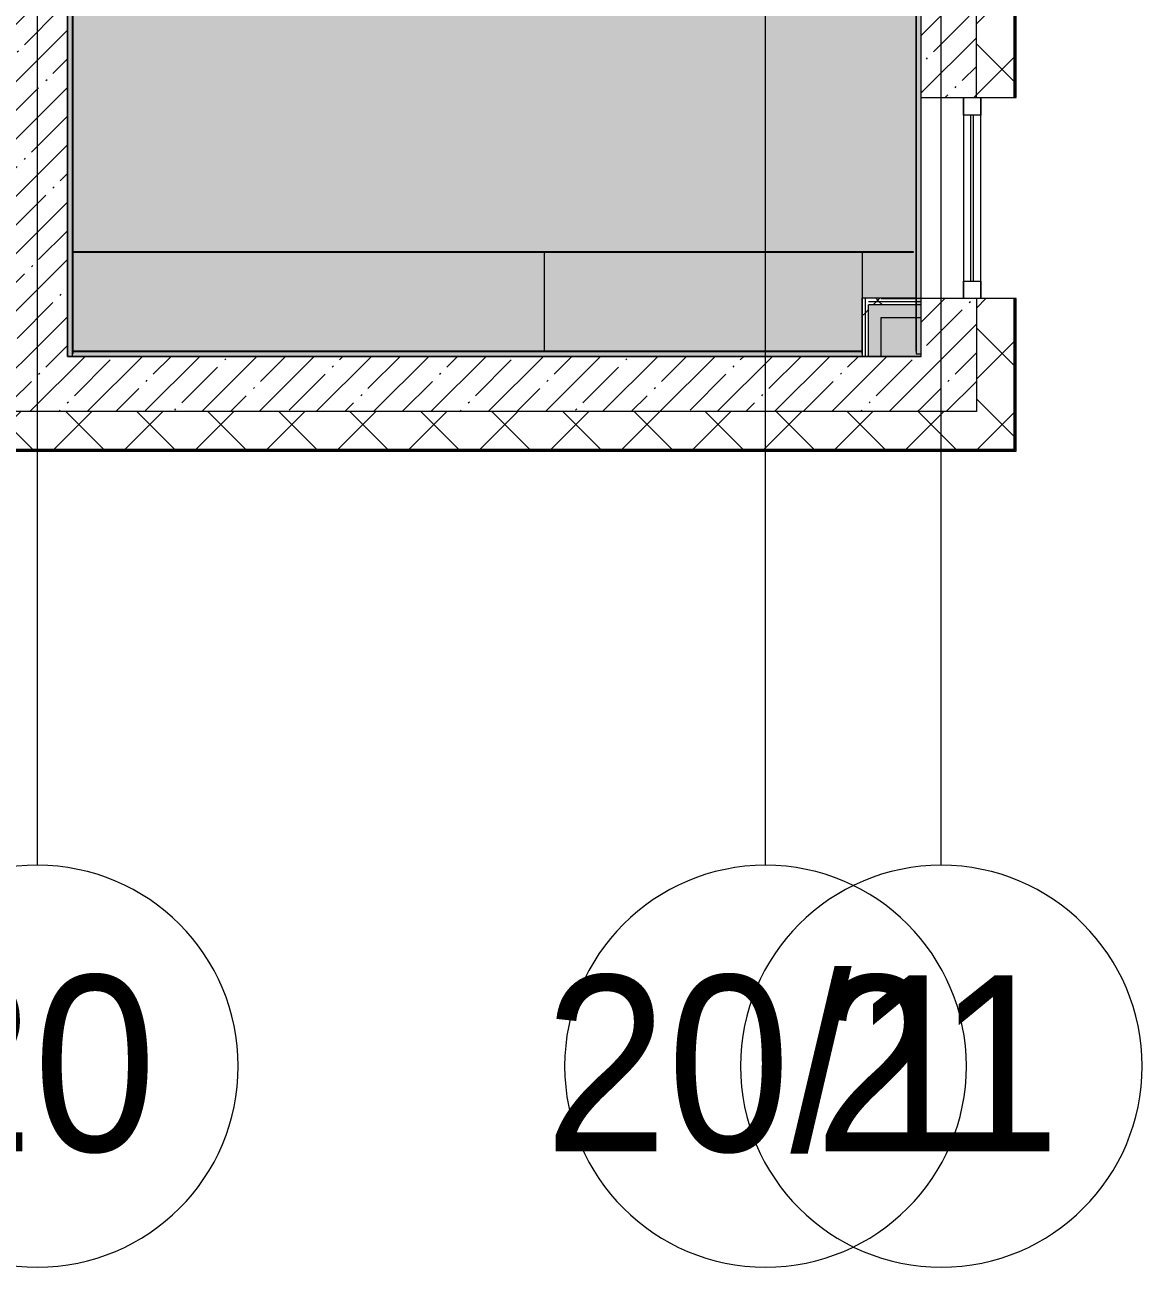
# Model space of a CAD drawing. Header units: millimetres. Extents: x -164500 to 426394, y -23753 to 102118.
# Drawn here: x 220682 to 225132, y 71033 to 75979 of the extents above; entities that cross this region are included whole.
import ezdxf

# ---------------------------------------------------------------- set-up
doc = ezdxf.new("R2010")
doc.units = ezdxf.units.MM
for name, color, linetype, lineweight in [('A-FLOR', 7, 'Continuous', 9), ('A-GLAZ', 7, 'Continuous', 9), ('A-GLAZ-1', 7, 'Continuous', 5), ('A-WALL', 7, 'Continuous', 5), ('I-WALL', 7, 'Continuous', 5), ('S-STRS-MBND', 7, 'Continuous', 9), ('Оси', 7, 'Continuous', 9), ('Оси-1', 7, 'Continuous', 20)]:
    doc.layers.add(name, color=color, linetype=linetype, lineweight=lineweight)
doc.layers.add('A-FLOR-1', color=7, linetype='Continuous', lineweight=9, true_color=0xeef6ff, transparency=0.5)
for name, color, linetype, lineweight, true_color in [('A-WALL-1', 9, 'Continuous', 5, 0x808080), ('A-WALL-FNSH-1', 9, 'Continuous', 5, 0x808080), ('S-STRS-1', 7, 'Continuous', 9, 0xeef6ff)]:
    doc.layers.add(name, color=color, linetype=linetype, lineweight=lineweight, true_color=true_color)
doc.styles.add('Arial', font='arial.ttf', dxfattribs={"width": 0.9, "height": 700})
pattern_1 = [(45, (148772.12, 0), (-141.42136, 141.42136), []), (135, (148772.12, 0), (-141.42136, -141.42136), [])]
pattern_2 = [(45, (148772.12, 0), (-114.04925, 114.04925), []), (45, (148886.17, 0), (-114.04925, 114.04925), [201.612, -40.322, 6.706, -33.617])]
pattern_3 = [(0, (148772.123, 0), (243.84, 60.96), [20.117, -162.763, 20.117, -162.763, -975.36]), (0, (148772.123, 0), (243.84, 60.96), [-365.76, 20.117, -345.643, 20.117, -162.763, -426.72]), (0, (148772.123, 0), (243.84, 60.96), [-914.4, 20.117, -101.803, 20.117, -284.683]), (120, (148863.563, 30.48), (-174.71291, 180.691634), [20.117, -162.763, 20.117, -162.763, -975.36]), (120, (148863.563, 30.48), (-174.71291, 180.691634), [-365.76, 20.117, -345.643, 20.117, -162.763, -426.72]), (120, (148863.563, 30.48), (-174.71291, 180.691634), [-914.4, 20.117, -101.803, 20.117, -284.683]), (240, (148894.043, 152.4), (-69.12709, -241.651634), [20.117, -162.763, 20.117, -162.763, -975.36]), (240, (148894.043, 152.4), (-69.12709, -241.651634), [-365.76, 20.117, -345.643, 20.117, -162.763, -426.72]), (240, (148894.043, 152.4), (-69.12709, -241.651634), [-914.4, 20.117, -101.803, 20.117, -284.683])]
pattern_4 = [(45, (148772.12, 0), (-212.132, 212.132), []), (135, (148772.12, 0), (-212.132, -212.132), [])]

# ---------------------------------------------------------------- blocks, each defined once
blk = doc.blocks.new('120_Окно_СКБ_1Ст - 120_Окно_СКБ_1Ст 800х2500 EI30-23532001-Объем проектирования 2 этажа')
at = {"layer": 'A-GLAZ'}
for p, q in [((-400, -127), (-400, -57)), ((-400, -57), (-330, -57)), ((-330, -57), (-330, -127)), ((330, -127), (330, -57)), ((330, -57), (400, -57)), ((400, -57), (400, -127)), ((-330, -127), (-400, -127)), ((400, -127), (330, -127))]:
    blk.add_line(p, q, dxfattribs=at)
at = {"layer": 'A-GLAZ-1'}
for p, q in [((400, -57), (-400, -57)), ((330, -87), (-330, -87)), ((330, -97), (-330, -97)), ((-400, -127), (400, -127))]:
    blk.add_line(p, q, dxfattribs=at)
blk = doc.blocks.new('Ось сетки - D8-29747960-Объем проектирования 2 этажа')
at = {"layer": 'Оси-1'}
for start, end in [(360, 180), (180, 360)]:
    blk.add_arc((0, 0), 4, start, end, dxfattribs=at)
blk = doc.blocks.new('2floor')
at = {"layer": 'A-FLOR-1'}
blk.add_hatch(color=256, dxfattribs=at).paths.add_polyline_path([(224017.1, 140), (224017.1, 536), (222752.1, 536), (222752.1, 140), (223325.8, 140)])
at = {"layer": 'A-WALL'}
h = blk.add_hatch(dxfattribs=at)
h.set_pattern_fill('FP_24', color=256, style=0, pattern_type=2)
h.set_pattern_definition(pattern_1)
h.paths.add_polyline_path([(224622.1, -250), (224622.1, 350), (224472.1, 350), (224472.1, -250), (224582.5, -250)])
h.paths.add_polyline_path([(224472.1, 1150), (224622.1, 1150), (224622.1, 3320), (224472.1, 3320), (224472.1, 2645.4)])
h = blk.add_hatch(dxfattribs=at)
h.set_pattern_fill('FP_24', color=256, style=0, pattern_type=2)
h.set_pattern_definition(pattern_1)
h.paths.add_polyline_path([(224252.1, -250), (224472.1, -250), (224472.1, -100), (220332.1, -100), (220332.1, -250), (224048.6, -250)])
h.paths.add_polyline_path([(216098.5, -250), (219432.1, -250), (219432.1, -100), (215832.1, -100), (215832.1, -250)])
h.paths.add_polyline_path([(214182.1, -250), (214932.1, -250), (214932.1, -100), (213932.1, -100), (213932.1, -250)])
h.paths.add_polyline_path([(210182.1, -250), (210832.1, -250), (210832.1, -100), (209682.1, -100), (209682.1, -250)])
h.paths.add_polyline_path([(207582.1, -250), (207582.1, -100), (206832.1, -100), (206832.1, -250), (207425.7, -250)])
h.paths.add_polyline_path([(205182.1, -250), (205932.1, -250), (205932.1, -100), (205182.1, -100), (205182.1, -118)])
h.paths.add_polyline_path([(200682.1, -250), (202082.1, -250), (202082.1, -100), (200682.1, -100)])
h.paths.add_polyline_path([(196584.7, -250), (197582.1, -250), (197582.1, -100), (196182.1, -100), (196182.1, -250)])
h.paths.add_polyline_path([(191682.1, -250), (192808.5, -250), (192808.5, -100), (191432.1, -100), (191432.1, -250), (191525.5, -250)])
h.paths.add_polyline_path([(194082.1, -250), (194082.1, -100), (193708.5, -100), (193708.5, -250)])
h.paths.add_polyline_path([(187262.1, -250), (188332.1, -250), (188332.1, -100), (186762.1, -100), (186762.1, -250), (187189.1, -250)])
h.paths.add_polyline_path([(181782.1, -250), (182642.1, -250), (182642.1, -100), (181782.1, -100), (181782.1, -118)])
h.paths.add_polyline_path([(183575.5, -250), (184662.1, -250), (184662.1, -100), (183542.1, -100), (183542.1, -250)])
h.paths.add_polyline_path([(178516.3, -250), (179682.1, -250), (179682.1, -100), (177981.9, -100), (177981.9, -250)])
h.paths.add_polyline_path([(171289, -250), (171482.1, -250), (171482.1, -100), (170382.1, -100), (170382.1, -250), (171282.1, -250)])
h.paths.add_polyline_path([(174902.6, -250), (175181.9, -250), (175181.9, -100), (173582.1, -100), (173582.1, -250), (174332.1, -250)])
h.paths.add_polyline_path([(165432.1, -250), (166032.1, -250), (166032.1, -100), (164882.1, -100), (164882.1, -250)])
h.paths.add_polyline_path([(167582.1, -250), (167582.1, -100), (166932.1, -100), (166932.1, -250), (166952.6, -250)])
h.paths.add_polyline_path([(160932.1, -250), (161782.1, -250), (161782.1, -100), (160432.1, -100), (160432.1, -250), (160448, -250)])
h.paths.add_polyline_path([(155388.8, -250), (157332.1, -250), (157332.1, -100), (153402.1, -100), (153402.1, -250), (154666.1, -250)])
h.paths.add_polyline_path([(148662.1, -250), (152502.1, -250), (152502.1, -100), (148512.1, -100), (148512.1, -250)])
at = {"layer": 'I-WALL'}
h = blk.add_hatch(dxfattribs=at)
h.set_pattern_fill('FP_1', color=256, style=0, pattern_type=2)
h.set_pattern_definition(pattern_2)
h.paths.add_polyline_path([(220852.1, 120), (220852.1, 7900), (220632.1, 7900), (220632.1, 120), (220830.2, 120)])
h = blk.add_hatch(dxfattribs=at)
h.set_pattern_fill('FP_1', color=256, style=0, pattern_type=2)
h.set_pattern_definition(pattern_2)
h.paths.add_polyline_path([(224427.5, -100), (224472.1, -100), (224472.1, 350), (224252.1, 350), (224252.1, -100)])
h.paths.add_polyline_path([(224472.1, 1150), (224472.1, 3550), (224252.1, 3550), (224252.1, 1150)])
h.paths.add_polyline_path([(224252.1, 4050), (224472.1, 4050), (224472.1, 7900), (224252.1, 7900), (224252.1, 4696.5)])
h = blk.add_hatch(dxfattribs=at)
h.set_pattern_fill('FP_191', color=256, style=0, pattern_type=2)
h.set_pattern_definition(pattern_3)
h.paths.add_polyline_path([(220852.1, 120), (220872.1, 120), (220871.2, 7660), (220852.1, 7680), (220852.1, 515.5)])
h = blk.add_hatch(dxfattribs=at)
h.set_pattern_fill('FP_191', color=256, style=0, pattern_type=2)
h.set_pattern_definition(pattern_3)
h.paths.add_polyline_path([(224252.1, 130), (224252.1, 275), (224245.3, 275), (224252.1, 350), (224252.1, 7660), (224232.1, 7659), (224232.1, 130)])
h = blk.add_hatch(dxfattribs=at)
h.set_pattern_fill('FP_192', color=256, style=0, pattern_type=2)
h.set_pattern_definition(pattern_4)
h.paths.add_polyline_path([(224017.1, 120), (224029.6, 120), (224029.6, 350), (224017.1, 350), (224017.1, 130)])
h = blk.add_hatch(dxfattribs=at)
h.set_pattern_fill('FP_192', color=256, style=0, pattern_type=2)
h.set_pattern_definition(pattern_4)
h.paths.add_polyline_path([(224042.1, 120), (224042.1, 350), (224029.6, 350), (224029.6, 120)])
h = blk.add_hatch(dxfattribs=at)
h.set_pattern_fill('FP_192', color=256, style=0, pattern_type=2)
h.set_pattern_definition(pattern_4)
h.paths.add_polyline_path([(224048.6, 337.5), (224232.1, 337.5), (224232.1, 350), (224042.1, 350), (224042.9, 337.5)])
h = blk.add_hatch(dxfattribs=at)
h.set_pattern_fill('FP_192', color=256, style=0, pattern_type=2)
h.set_pattern_definition(pattern_4)
h.paths.add_polyline_path([(224048.6, 325), (224232.1, 325), (224232.1, 337.5), (224042.1, 337.5), (224042.1, 325)])
blk.add_hatch(color=256, dxfattribs=at).paths.add_polyline_path([(224048.6, 120), (224092.1, 120), (224092.1, 325), (224042.1, 325), (224042.1, 120)])
h = blk.add_hatch(color=256, dxfattribs=at)
h.paths.add_polyline_path([(224092.1, 275), (224232.1, 275), (224232.1, 325), (224092.1, 325)])
h.paths.add_polyline_path([(224252.1, 275), (224249.8, 324.7), (224245.3, 275)])
h = blk.add_hatch(dxfattribs=at)
h.set_pattern_fill('FP_1', color=256, style=0, pattern_type=2)
h.set_pattern_definition(pattern_2)
h.paths.add_polyline_path([(221880.4, -100), (224252.1, -100), (224252.1, 120), (220632.1, 120), (220632.1, -100), (221157.6, -100)])
at = {"layer": 'S-STRS-1'}
h = blk.add_hatch(color=256, dxfattribs=at)
h.paths.add_polyline_path([(220872.1, 120), (224017.1, 120), (224017.1, 140), (222752.1, 140), (222752.1, 536), (224017.1, 536), (224017.1, 350), (224232.1, 351), (224232.1, 1569.7), (220872.1, 1569.7), (220872.1, 515.5)])
h.paths.add_polyline_path([(224190.1, 120), (224252.1, 120), (224252.1, 130), (224232.1, 130), (224232.1, 275), (224092.1, 275), (224092.1, 120)])
at = {"layer": 'A-FLOR'}
for p, q in [((222752.1, 536), (224017.1, 536)), ((222752.1, 140), (222752.1, 536)), ((224017.1, 536), (224017.1, 140)), ((224017.1, 140), (222752.1, 140))]:
    blk.add_line(p, q, dxfattribs=at)
at = {"layer": 'A-WALL'}
for p, q in [((220852.1, 120), (220852.1, 7680)), ((224252.1, 350), (224252.1, 3550)), ((224472.1, 1150), (224472.1, 3550)), ((224622.1, 1150), (224622.1, 3320)), ((224625.1, 1150), (224625.1, 3320)), ((224029.6, 120), (224029.6, 351)), ((224042.1, 351), (224042.1, 350)), ((224092.1, 351), (224092.1, 350)), ((224231.1, 350), (224231.1, 351)), ((224472.1, 350), (224472.1, -100)), ((224622.1, -250), (224622.1, 350)), ((224625.1, -253), (224625.1, 350)), ((224252.1, 337.5), (224042.1, 337.5)), ((224042.1, 120), (224042.1, 325)), ((224252.1, 325), (224042.1, 325)), ((224472.1, -100), (220332.1, -100)), ((220332.1, -250), (224622.1, -250)), ((220332.1, -253), (224625.1, -253))]:
    blk.add_line(p, q, dxfattribs=at)
at = {"layer": 'A-WALL-1'}
for p, q in [((220872.1, 120), (220872.1, 7680)), ((224232.1, 7660), (224232.1, 130)), ((224252.1, 1150), (224622.1, 1150)), ((224092.1, 351), (224017.1, 351)), ((224622.1, 350), (224092.1, 350)), ((224092.1, 120), (224092.1, 275)), ((224092.1, 275), (224252.1, 275)), ((224252.1, 120), (224252.1, 275)), ((224252.1, 120), (220852.1, 120)), ((224017.1, 140), (224017.1, 120)), ((224232.1, 130), (224252.1, 130))]:
    blk.add_line(p, q, dxfattribs=at)
at = {"layer": 'A-WALL-FNSH-1'}
for p, q in [((220873.1, 139), (220873.1, 7659)), ((224630.1, 1150), (224630.1, 3300)), ((224231.1, 3009.6), (224231.1, 351)), ((224622.1, 1150), (224630.1, 1150)), ((224221.1, 536), (220872.1, 536)), ((220872.1, 535), (224221.1, 535)), ((224221.1, 535), (224221.1, 536)), ((224017.1, 351), (224016.1, 351)), ((224016.1, 351), (224016.1, 140)), ((224231.1, 351), (224092.1, 351)), ((224092.1, 350), (224231.1, 350)), ((224231.1, 350), (224231.1, 140.5)), ((224630.1, 350), (224622.1, 350)), ((224630.1, -258), (224630.1, 350)), ((222752.1, 140), (220872.1, 140)), ((220873.1, 139), (224016.1, 139)), ((224016.1, 139), (224016.1, 130)), ((224016.1, 130), (224017.1, 130)), ((224231.1, 140.5), (224232.1, 140.5)), ((220332.1, -258), (224630.1, -258))]:
    blk.add_line(p, q, dxfattribs=at)
at = {"layer": 'I-WALL'}
for p, q in [((220872.5, 130), (220872.5, 7659)), ((220873.5, 7659), (220873.5, 130)), ((220872.5, 1310), (220873.5, 1310)), ((224252.1, 275), (224252.1, 350)), ((220872.5, 130), (220873.5, 130))]:
    blk.add_line(p, q, dxfattribs=at)
at = {"layer": 'S-STRS-MBND'}
for p, q in [((220852.1, 1620), (220852.1, 120)), ((224252.1, 120), (224252.1, 1620)), ((220852.1, 120), (224252.1, 120))]:
    blk.add_line(p, q, dxfattribs=at)
at = {"layer": 'Оси'}
for p, q in [((220732.1, -1906.3), (220732.1, 3093.7)), ((223632.1, -1906.3), (223632.1, 3093.7)), ((224332.1, -1906.3), (224332.1, 3093.7))]:
    blk.add_line(p, q, dxfattribs=at)
at = {"layer": 'A-GLAZ', "color": 3, "rotation": 270}
blk.add_blockref('120_Окно_СКБ_1Ст - 120_Окно_СКБ_1Ст 800х2500 EI30-23532001-Объем проектирования 2 этажа', (224547.1, 750), dxfattribs=at)
at = {"layer": 'Оси-1', "xscale": 199.9999999999999, "yscale": 199.9999999999999, "zscale": 199.9999999999999}
for p in [(220732.1, -2706.3), (223632.1, -2706.3), (224332.1, -2706.3)]:
    blk.add_blockref('Ось сетки - D8-29747960-Объем проектирования 2 этажа', p, dxfattribs=at)
at = {"layer": 'Оси', "char_height": 700, "attachment_point": 1, "style": 'Arial'}
for s, insert, width in [('20/1', (222751.6, -2345), 2121.265), ('20', (220226.9, -2345), 1212.151), ('21', (223826.9, -2345), 1212.151)]:
    blk.add_mtext(s, dxfattribs=dict(at, insert=insert, width=width))

msp = doc.modelspace()

# ---------------------------------------------------------------- block references
msp.add_blockref('2floor', (0, 74539.358))

doc.saveas('drawing.dxf')
